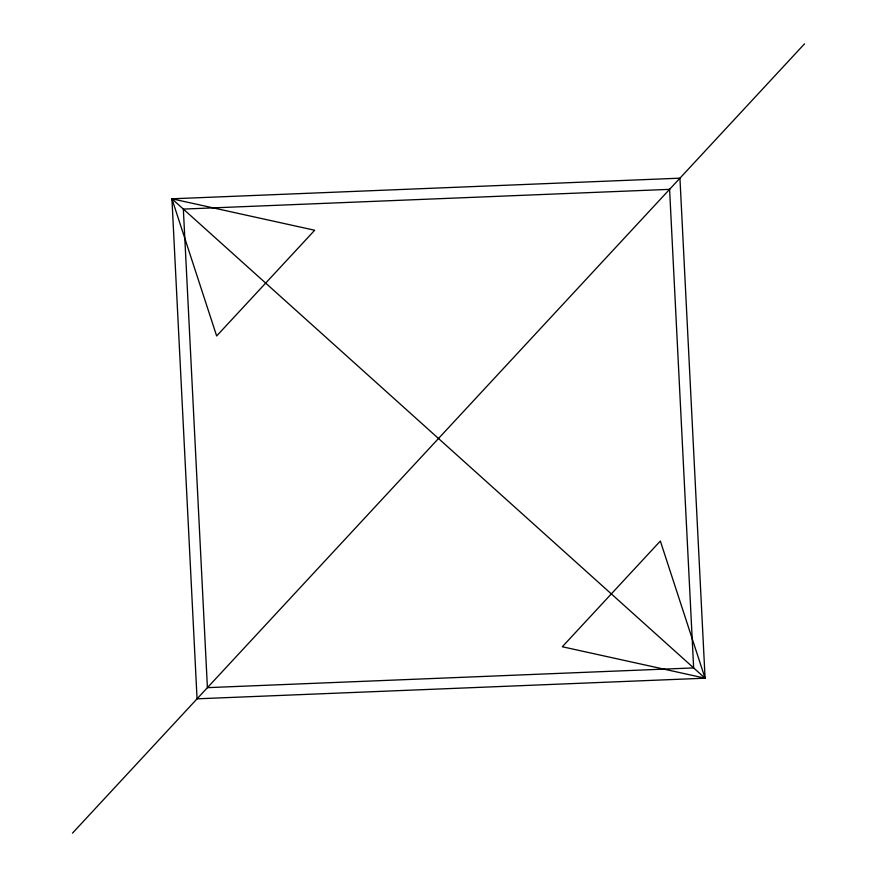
<?xml version="1.0" encoding="UTF-8"?>
<svg xmlns="http://www.w3.org/2000/svg" width="877" height="877" viewBox="0 0 877 877"><rect width="100%" height="100%" fill="white"/><g stroke="black" fill="none" stroke-linecap="round" stroke-linejoin="round"><path stroke-width="1.32" d="M72.484 833.15L804.516 43.85M171.925 198.805L679.938 178.174L705.075 678.195L197.062 698.826L171.925 198.805L314.69 230.245L216.652 335.957L171.925 198.805L705.075 678.195L660.348 541.043L562.31 646.755L705.075 678.195M669.589 189.344L183.348 209.088L207.41 687.656L693.652 667.912L669.589 189.344"/></g></svg>
